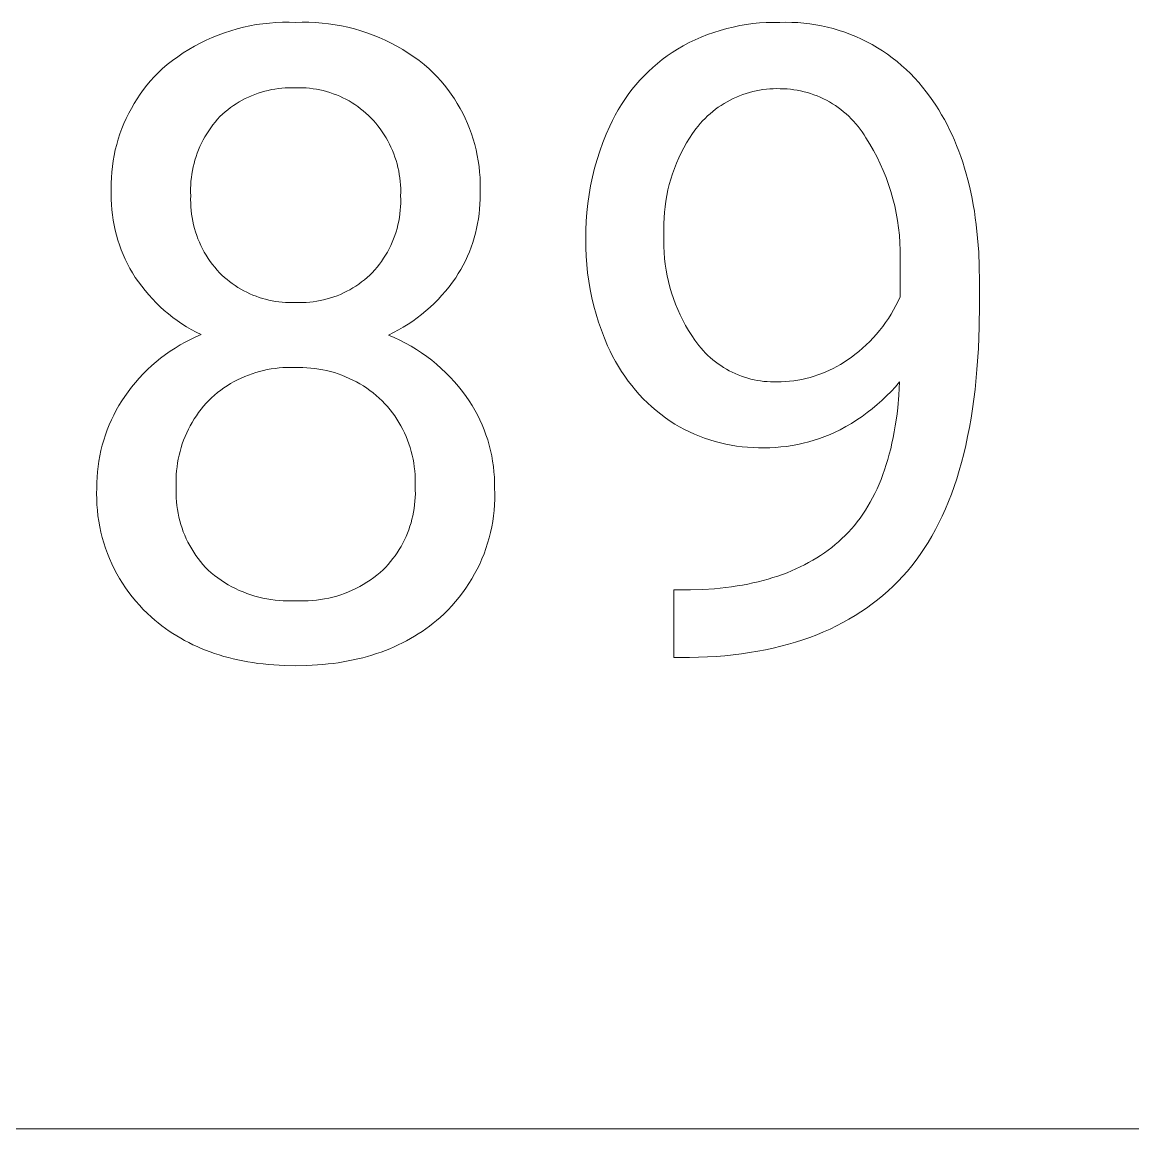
# Model space of a CAD drawing. Header units: millimetres. Extents: x -1519 to 3497, y -297 to 3208.
# Drawn here: x 2667 to 2751.3, y -16.4 to 67.6 of the extents above; entities that cross this region are included whole.
import ezdxf

# ---------------------------------------------------------------- set-up
doc = ezdxf.new("R2010")
doc.units = ezdxf.units.MM
doc.header["$MEASUREMENT"] = 0
doc.layers.add('Domyślny', color=7, linetype='Continuous', true_color=0x000000)

msp = doc.modelspace()

# ---------------------------------------------------------------- linework, layer by layer
at = {"layer": 'Domyślny', "color": 18, "lineweight": 15, "true_color": 0x000000}
for p, q in [((2684.727, 67.414), (2685.222, 67.485)), ((2685.222, 67.485), (2685.719, 67.54)), ((2685.719, 67.54), (2686.218, 67.577)), ((2686.218, 67.577), (2686.717, 67.597)), ((2686.717, 67.597), (2687.217, 67.599)), ((2687.217, 67.599), (2687.717, 67.584)), ((2687.717, 67.584), (2688.217, 67.599)), ((2688.217, 67.599), (2688.716, 67.596)), ((2688.716, 67.596), (2689.216, 67.576)), ((2689.216, 67.576), (2689.714, 67.538)), ((2689.714, 67.538), (2690.211, 67.484)), ((2690.211, 67.484), (2690.706, 67.412)), ((2721.925, 67.423), (2722.428, 67.491)), ((2722.428, 67.491), (2722.934, 67.541)), ((2722.934, 67.541), (2723.441, 67.573)), ((2723.441, 67.573), (2723.949, 67.587)), ((2723.949, 67.587), (2724.457, 67.584)), ((2724.457, 67.584), (2724.914, 67.594)), ((2724.914, 67.594), (2725.371, 67.589)), ((2725.371, 67.589), (2725.827, 67.567)), ((2725.827, 67.567), (2726.282, 67.53)), ((2726.282, 67.53), (2726.736, 67.478)), ((2726.736, 67.478), (2727.188, 67.409)), ((2681.375, 66.44), (2681.838, 66.629)), ((2681.838, 66.629), (2682.307, 66.801)), ((2682.307, 66.801), (2682.782, 66.957)), ((2682.782, 66.957), (2683.262, 67.097)), ((2683.262, 67.097), (2683.747, 67.219)), ((2683.747, 67.219), (2684.235, 67.325)), ((2684.235, 67.325), (2684.727, 67.414)), ((2690.706, 67.412), (2691.198, 67.323)), ((2691.198, 67.323), (2691.686, 67.217)), ((2691.686, 67.217), (2692.171, 67.095)), ((2692.171, 67.095), (2692.651, 66.955)), ((2692.651, 66.955), (2693.126, 66.799)), ((2693.126, 66.799), (2693.595, 66.627)), ((2693.595, 66.627), (2694.058, 66.438)), ((2718.507, 66.47), (2718.979, 66.657)), ((2718.979, 66.657), (2719.458, 66.827)), ((2719.458, 66.827), (2719.943, 66.98)), ((2719.943, 66.98), (2720.432, 67.117)), ((2720.432, 67.117), (2720.926, 67.236)), ((2720.926, 67.236), (2721.424, 67.338)), ((2721.424, 67.338), (2721.925, 67.423)), ((2727.188, 67.409), (2727.637, 67.326)), ((2727.637, 67.326), (2728.083, 67.227)), ((2728.083, 67.227), (2728.526, 67.112)), ((2728.526, 67.112), (2728.964, 66.983)), ((2728.964, 66.983), (2729.397, 66.838)), ((2729.397, 66.838), (2729.825, 66.679)), ((2729.825, 66.679), (2730.248, 66.505)), ((2679.596, 65.53), (2680.028, 65.78)), ((2680.028, 65.78), (2680.469, 66.016)), ((2680.469, 66.016), (2680.918, 66.236)), ((2680.918, 66.236), (2681.375, 66.44)), ((2694.058, 66.438), (2694.515, 66.234)), ((2694.515, 66.234), (2694.963, 66.014)), ((2694.963, 66.014), (2695.404, 65.779)), ((2695.404, 65.779), (2695.837, 65.528)), ((2716.69, 65.563), (2717.132, 65.814)), ((2717.132, 65.814), (2717.582, 66.048)), ((2717.582, 66.048), (2718.041, 66.267)), ((2718.041, 66.267), (2718.507, 66.47)), ((2730.248, 66.505), (2730.664, 66.317)), ((2730.664, 66.317), (2731.074, 66.115)), ((2731.074, 66.115), (2731.476, 65.898)), ((2731.476, 65.898), (2731.871, 65.668)), ((2678.354, 64.69), (2678.758, 64.984)), ((2678.758, 64.984), (2679.172, 65.264)), ((2679.172, 65.264), (2679.596, 65.53)), ((2695.837, 65.528), (2696.261, 65.263)), ((2696.261, 65.263), (2696.675, 64.983)), ((2696.675, 64.983), (2697.079, 64.689)), ((2715.546, 64.77), (2715.918, 65.047)), ((2715.918, 65.047), (2716.299, 65.312)), ((2716.299, 65.312), (2716.69, 65.563)), ((2731.871, 65.668), (2732.258, 65.425)), ((2732.258, 65.425), (2732.636, 65.168)), ((2732.636, 65.168), (2733.005, 64.899)), ((2677.578, 64.06), (2677.96, 64.382)), ((2677.96, 64.382), (2678.354, 64.69)), ((2697.079, 64.689), (2697.473, 64.381)), ((2697.473, 64.381), (2697.856, 64.06)), ((2714.492, 63.861), (2714.833, 64.176)), ((2714.833, 64.176), (2715.184, 64.479)), ((2715.184, 64.479), (2715.546, 64.77)), ((2733.005, 64.899), (2733.364, 64.617)), ((2733.364, 64.617), (2733.714, 64.323)), ((2733.714, 64.323), (2734.053, 64.017)), ((2676.696, 63.143), (2676.979, 63.459)), ((2676.979, 63.459), (2677.273, 63.765)), ((2677.273, 63.765), (2677.578, 64.06)), ((2697.856, 64.06), (2698.161, 63.765)), ((2698.161, 63.765), (2698.456, 63.46)), ((2698.456, 63.46), (2698.739, 63.145)), ((2713.844, 63.196), (2714.162, 63.534)), ((2714.162, 63.534), (2714.492, 63.861)), ((2734.053, 64.017), (2734.382, 63.699)), ((2734.382, 63.699), (2734.699, 63.371)), ((2734.699, 63.371), (2735.005, 63.032)), ((2675.915, 62.14), (2676.164, 62.484)), ((2676.164, 62.484), (2676.424, 62.818)), ((2676.424, 62.818), (2676.696, 63.143)), ((2685.625, 62.431), (2685.369, 62.367)), ((2685.882, 62.486), (2685.625, 62.431)), ((2686.141, 62.532), (2685.882, 62.486)), ((2686.402, 62.57), (2686.141, 62.532)), ((2686.664, 62.598), (2686.402, 62.57)), ((2686.927, 62.618), (2686.664, 62.598)), ((2687.19, 62.629), (2686.927, 62.618)), ((2687.454, 62.631), (2687.19, 62.629)), ((2687.717, 62.623), (2687.454, 62.631)), ((2687.981, 62.628), (2687.717, 62.623)), ((2688.245, 62.624), (2687.981, 62.628)), ((2688.508, 62.61), (2688.245, 62.624)), ((2688.771, 62.587), (2688.508, 62.61)), ((2689.033, 62.555), (2688.771, 62.587)), ((2689.294, 62.514), (2689.033, 62.555)), ((2689.553, 62.464), (2689.294, 62.514)), ((2689.811, 62.406), (2689.553, 62.464)), ((2690.066, 62.338), (2689.811, 62.406)), ((2698.739, 63.145), (2699.012, 62.82)), ((2699.012, 62.82), (2699.273, 62.486)), ((2699.273, 62.486), (2699.523, 62.142)), ((2712.963, 62.118), (2713.244, 62.487)), ((2713.244, 62.487), (2713.538, 62.847)), ((2713.538, 62.847), (2713.844, 63.196)), ((2722.664, 62.392), (2722.408, 62.334)), ((2722.922, 62.442), (2722.664, 62.392)), ((2723.181, 62.483), (2722.922, 62.442)), ((2723.442, 62.515), (2723.181, 62.483)), ((2723.703, 62.539), (2723.442, 62.515)), ((2723.965, 62.554), (2723.703, 62.539)), ((2724.228, 62.56), (2723.965, 62.554)), ((2724.49, 62.557), (2724.228, 62.56)), ((2724.752, 62.551), (2724.49, 62.557)), ((2725.013, 62.536), (2724.752, 62.551)), ((2725.273, 62.512), (2725.013, 62.536)), ((2725.533, 62.479), (2725.273, 62.512)), ((2725.791, 62.438), (2725.533, 62.479)), ((2726.047, 62.387), (2725.791, 62.438)), ((2726.302, 62.328), (2726.047, 62.387)), ((2735.005, 63.032), (2735.3, 62.682)), ((2735.3, 62.682), (2735.582, 62.323)), ((2675.453, 61.429), (2675.678, 61.789)), ((2675.678, 61.789), (2675.915, 62.14)), ((2683.432, 61.553), (2683.208, 61.415)), ((2683.661, 61.683), (2683.432, 61.553)), ((2683.894, 61.806), (2683.661, 61.683)), ((2684.132, 61.92), (2683.894, 61.806)), ((2684.373, 62.026), (2684.132, 61.92)), ((2684.617, 62.124), (2684.373, 62.026)), ((2684.865, 62.214), (2684.617, 62.124)), ((2685.116, 62.295), (2684.865, 62.214)), ((2685.369, 62.367), (2685.116, 62.295)), ((2690.318, 62.261), (2690.066, 62.338)), ((2690.568, 62.176), (2690.318, 62.261)), ((2690.815, 62.082), (2690.568, 62.176)), ((2691.058, 61.98), (2690.815, 62.082)), ((2691.298, 61.869), (2691.058, 61.98)), ((2691.533, 61.75), (2691.298, 61.869)), ((2691.765, 61.623), (2691.533, 61.75)), ((2691.991, 61.488), (2691.765, 61.623)), ((2699.523, 62.142), (2699.76, 61.791)), ((2699.76, 61.791), (2699.985, 61.431)), ((2712.44, 61.351), (2712.695, 61.739)), ((2712.695, 61.739), (2712.963, 62.118)), ((2720.46, 61.564), (2720.233, 61.432)), ((2720.691, 61.689), (2720.46, 61.564)), ((2720.926, 61.805), (2720.691, 61.689)), ((2721.165, 61.914), (2720.926, 61.805)), ((2721.408, 62.015), (2721.165, 61.914)), ((2721.654, 62.107), (2721.408, 62.015)), ((2721.902, 62.191), (2721.654, 62.107)), ((2722.154, 62.267), (2721.902, 62.191)), ((2722.408, 62.334), (2722.154, 62.267)), ((2726.555, 62.26), (2726.302, 62.328)), ((2726.805, 62.184), (2726.555, 62.26)), ((2727.052, 62.099), (2726.805, 62.184)), ((2727.296, 62.005), (2727.052, 62.099)), ((2727.537, 61.904), (2727.296, 62.005)), ((2727.775, 61.794), (2727.537, 61.904)), ((2728.008, 61.676), (2727.775, 61.794)), ((2728.237, 61.55), (2728.008, 61.676)), ((2728.462, 61.416), (2728.237, 61.55)), ((2735.582, 62.323), (2735.831, 61.989)), ((2735.831, 61.989), (2736.073, 61.647)), ((2736.073, 61.647), (2736.307, 61.298)), ((2675.042, 60.687), (2675.241, 61.062)), ((2675.241, 61.062), (2675.453, 61.429)), ((2682.36, 60.79), (2682.163, 60.616)), ((2682.564, 60.957), (2682.36, 60.79)), ((2682.773, 61.117), (2682.564, 60.957)), ((2682.988, 61.27), (2682.773, 61.117)), ((2683.208, 61.415), (2682.988, 61.27)), ((2692.213, 61.345), (2691.991, 61.488)), ((2692.43, 61.195), (2692.213, 61.345)), ((2692.642, 61.037), (2692.43, 61.195)), ((2692.848, 60.872), (2692.642, 61.037)), ((2693.048, 60.699), (2692.848, 60.872)), ((2693.242, 60.521), (2693.048, 60.699)), ((2699.985, 61.431), (2700.197, 61.064)), ((2700.197, 61.064), (2700.396, 60.69)), ((2711.973, 60.549), (2712.2, 60.954)), ((2712.2, 60.954), (2712.44, 61.351)), ((2719.374, 60.829), (2719.172, 60.66)), ((2719.581, 60.99), (2719.374, 60.829)), ((2719.793, 61.145), (2719.581, 60.99)), ((2720.011, 61.292), (2719.793, 61.145)), ((2720.233, 61.432), (2720.011, 61.292)), ((2728.682, 61.275), (2728.462, 61.416)), ((2728.897, 61.126), (2728.682, 61.275)), ((2729.107, 60.97), (2728.897, 61.126)), ((2729.311, 60.807), (2729.107, 60.97)), ((2729.51, 60.637), (2729.311, 60.807)), ((2736.307, 61.298), (2736.532, 60.942)), ((2736.532, 60.942), (2736.75, 60.578)), ((2674.524, 59.526), (2674.684, 59.919)), ((2674.684, 59.919), (2674.856, 60.306)), ((2674.856, 60.306), (2675.042, 60.687)), ((2681.607, 60.026), (2681.436, 59.812)), ((2681.786, 60.233), (2681.607, 60.026)), ((2681.971, 60.435), (2681.786, 60.233)), ((2682.163, 60.616), (2681.971, 60.435)), ((2693.43, 60.335), (2693.242, 60.521)), ((2693.614, 60.138), (2693.43, 60.335)), ((2693.792, 59.934), (2693.614, 60.138)), ((2693.963, 59.725), (2693.792, 59.934)), ((2700.396, 60.69), (2700.583, 60.309)), ((2700.583, 60.309), (2700.756, 59.921)), ((2700.756, 59.921), (2700.915, 59.528)), ((2711.562, 59.717), (2711.76, 60.137)), ((2711.76, 60.137), (2711.973, 60.549)), ((2718.427, 59.922), (2718.256, 59.722)), ((2718.604, 60.116), (2718.427, 59.922)), ((2718.787, 60.304), (2718.604, 60.116)), ((2718.977, 60.485), (2718.787, 60.304)), ((2719.172, 60.66), (2718.977, 60.485)), ((2729.703, 60.46), (2729.51, 60.637)), ((2729.889, 60.277), (2729.703, 60.46)), ((2730.069, 60.088), (2729.889, 60.277)), ((2730.243, 59.892), (2730.069, 60.088)), ((2730.41, 59.691), (2730.243, 59.892)), ((2736.75, 60.578), (2736.96, 60.206)), ((2736.96, 60.206), (2737.161, 59.828)), ((2674.247, 58.725), (2674.379, 59.128)), ((2674.379, 59.128), (2674.524, 59.526)), ((2680.967, 59.138), (2680.826, 58.903)), ((2681.116, 59.368), (2680.967, 59.138)), ((2681.272, 59.592), (2681.116, 59.368)), ((2681.436, 59.812), (2681.272, 59.592)), ((2694.127, 59.51), (2693.963, 59.725)), ((2694.284, 59.289), (2694.127, 59.51)), ((2694.433, 59.064), (2694.284, 59.289)), ((2694.574, 58.833), (2694.433, 59.064)), ((2700.915, 59.528), (2701.06, 59.13)), ((2701.06, 59.13), (2701.192, 58.727)), ((2711.034, 58.462), (2711.287, 59.094)), ((2711.287, 59.094), (2711.562, 59.717)), ((2717.846, 59.166), (2717.611, 58.808)), ((2718.093, 59.516), (2717.846, 59.166)), ((2718.256, 59.722), (2718.093, 59.516)), ((2730.569, 59.484), (2730.41, 59.691)), ((2730.722, 59.271), (2730.569, 59.484)), ((2730.867, 59.054), (2730.722, 59.271)), ((2731.005, 58.832), (2730.867, 59.054)), ((2737.161, 59.828), (2737.355, 59.441)), ((2737.355, 59.441), (2737.541, 59.048)), ((2737.541, 59.048), (2737.718, 58.647)), ((2674.026, 57.906), (2674.129, 58.317)), ((2674.129, 58.317), (2674.247, 58.725)), ((2680.452, 58.172), (2680.344, 57.92)), ((2680.569, 58.419), (2680.452, 58.172)), ((2680.693, 58.663), (2680.569, 58.419)), ((2680.826, 58.903), (2680.693, 58.663)), ((2694.707, 58.598), (2694.574, 58.833)), ((2694.833, 58.359), (2694.707, 58.598)), ((2694.95, 58.116), (2694.833, 58.359)), ((2701.192, 58.727), (2701.309, 58.319)), ((2701.309, 58.319), (2701.413, 57.908)), ((2710.803, 57.822), (2711.034, 58.462)), ((2717.389, 58.441), (2717.179, 58.068)), ((2717.611, 58.808), (2717.389, 58.441)), ((2731.302, 58.352), (2731.005, 58.832)), ((2731.582, 57.862), (2731.302, 58.352)), ((2737.718, 58.647), (2737.888, 58.238)), ((2737.888, 58.238), (2738.05, 57.822)), ((2673.862, 57.074), (2673.937, 57.492)), ((2673.937, 57.492), (2674.026, 57.906)), ((2680.154, 57.406), (2680.072, 57.145)), ((2680.245, 57.665), (2680.154, 57.406)), ((2680.344, 57.92), (2680.245, 57.665)), ((2695.06, 57.868), (2694.95, 58.116)), ((2695.16, 57.617), (2695.06, 57.868)), ((2695.253, 57.363), (2695.16, 57.617)), ((2695.336, 57.106), (2695.253, 57.363)), ((2701.413, 57.908), (2701.502, 57.493)), ((2701.502, 57.493), (2701.576, 57.075)), ((2710.594, 57.174), (2710.803, 57.822)), ((2716.982, 57.688), (2716.797, 57.301)), ((2717.179, 58.068), (2716.982, 57.688)), ((2731.845, 57.363), (2731.582, 57.862)), ((2732.091, 56.855), (2731.845, 57.363)), ((2738.05, 57.822), (2738.204, 57.399)), ((2738.204, 57.399), (2738.35, 56.968)), ((2673.756, 56.233), (2673.801, 56.655)), ((2673.801, 56.655), (2673.862, 57.074)), ((2679.935, 56.615), (2679.879, 56.347)), ((2679.999, 56.881), (2679.935, 56.615)), ((2680.072, 57.145), (2679.999, 56.881)), ((2695.411, 56.847), (2695.336, 57.106)), ((2695.478, 56.585), (2695.411, 56.847)), ((2695.535, 56.32), (2695.478, 56.585)), ((2701.576, 57.075), (2701.636, 56.655)), ((2701.636, 56.655), (2701.681, 56.234)), ((2710.243, 55.859), (2710.407, 56.519)), ((2710.407, 56.519), (2710.594, 57.174)), ((2716.469, 56.509), (2716.325, 56.106)), ((2716.626, 56.908), (2716.469, 56.509)), ((2716.797, 57.301), (2716.626, 56.908)), ((2732.32, 56.339), (2732.091, 56.855)), ((2738.35, 56.968), (2738.488, 56.53)), ((2738.488, 56.53), (2738.618, 56.084)), ((2673.708, 55.387), (2673.725, 55.81)), ((2673.725, 55.81), (2673.756, 56.233)), ((2679.796, 55.805), (2679.768, 55.533)), ((2679.833, 56.077), (2679.796, 55.805)), ((2679.879, 56.347), (2679.833, 56.077)), ((2695.583, 56.054), (2695.535, 56.32)), ((2695.623, 55.787), (2695.583, 56.054)), ((2695.653, 55.519), (2695.623, 55.787)), ((2701.681, 56.234), (2701.712, 55.811)), ((2701.712, 55.811), (2701.727, 55.387)), ((2710.102, 55.193), (2710.243, 55.859)), ((2716.194, 55.698), (2716.078, 55.285)), ((2716.325, 56.106), (2716.194, 55.698)), ((2732.53, 55.816), (2732.32, 56.339)), ((2732.723, 55.285), (2732.53, 55.816)), ((2738.618, 56.084), (2738.74, 55.631)), ((2673.706, 54.963), (2673.708, 55.387)), ((2673.719, 54.539), (2673.706, 54.963)), ((2679.75, 55.26), (2679.74, 54.986)), ((2679.74, 54.986), (2679.74, 54.712)), ((2679.768, 55.533), (2679.75, 55.26)), ((2695.675, 55.249), (2695.653, 55.519)), ((2695.687, 54.979), (2695.675, 55.249)), ((2695.69, 54.709), (2695.687, 54.979)), ((2701.728, 54.963), (2701.715, 54.539)), ((2701.727, 55.387), (2701.728, 54.963)), ((2709.984, 54.522), (2710.102, 55.193)), ((2715.975, 54.869), (2715.887, 54.45)), ((2716.078, 55.285), (2715.975, 54.869)), ((2732.897, 54.749), (2732.723, 55.285)), ((2738.74, 55.631), (2738.854, 55.17)), ((2738.854, 55.17), (2738.96, 54.702)), ((2673.721, 54.148), (2673.719, 54.539)), ((2673.736, 53.757), (2673.721, 54.148)), ((2679.74, 54.712), (2679.749, 54.438)), ((2679.749, 54.438), (2679.742, 54.16)), ((2679.742, 54.16), (2679.745, 53.881)), ((2695.685, 54.438), (2695.69, 54.709)), ((2695.692, 54.16), (2695.685, 54.438)), ((2695.69, 53.882), (2695.692, 54.16)), ((2701.714, 54.167), (2701.702, 53.795)), ((2701.715, 54.539), (2701.714, 54.167)), ((2709.888, 53.848), (2709.984, 54.522)), ((2715.813, 54.028), (2715.753, 53.604)), ((2715.887, 54.45), (2715.813, 54.028)), ((2733.052, 54.206), (2732.897, 54.749)), ((2733.189, 53.659), (2733.052, 54.206)), ((2738.96, 54.702), (2739.059, 54.227)), ((2739.059, 54.227), (2739.149, 53.744)), ((2673.765, 53.366), (2673.736, 53.757)), ((2673.807, 52.978), (2673.765, 53.366)), ((2679.745, 53.881), (2679.757, 53.602)), ((2679.757, 53.602), (2679.779, 53.324)), ((2679.779, 53.324), (2679.811, 53.047)), ((2695.627, 53.051), (2695.657, 53.327)), ((2695.657, 53.327), (2695.679, 53.604)), ((2695.679, 53.604), (2695.69, 53.882)), ((2701.676, 53.424), (2701.639, 53.054)), ((2701.702, 53.795), (2701.676, 53.424)), ((2709.768, 52.492), (2709.817, 53.171)), ((2709.817, 53.171), (2709.888, 53.848)), ((2715.708, 53.178), (2715.677, 52.75)), ((2715.753, 53.604), (2715.708, 53.178)), ((2733.307, 53.107), (2733.189, 53.659)), ((2739.149, 53.744), (2739.232, 53.253)), ((2739.232, 53.253), (2739.306, 52.756)), ((2673.863, 52.59), (2673.807, 52.978)), ((2673.932, 52.205), (2673.863, 52.59)), ((2679.811, 53.047), (2679.852, 52.772)), ((2679.852, 52.772), (2679.903, 52.498)), ((2679.903, 52.498), (2679.963, 52.225)), ((2695.477, 52.23), (2695.536, 52.502)), ((2695.536, 52.502), (2695.586, 52.775)), ((2695.586, 52.775), (2695.627, 53.051)), ((2701.527, 52.318), (2701.452, 51.953)), ((2701.589, 52.685), (2701.527, 52.318)), ((2701.639, 53.054), (2701.589, 52.685)), ((2709.743, 51.812), (2709.768, 52.492)), ((2715.66, 52.322), (2715.658, 51.894)), ((2715.677, 52.75), (2715.66, 52.322)), ((2733.406, 52.551), (2733.307, 53.107)), ((2733.485, 51.993), (2733.406, 52.551)), ((2739.306, 52.756), (2739.373, 52.25)), ((2674.015, 51.823), (2673.932, 52.205)), ((2674.11, 51.444), (2674.015, 51.823)), ((2674.219, 51.068), (2674.11, 51.444)), ((2679.963, 52.225), (2680.033, 51.956)), ((2680.033, 51.956), (2680.113, 51.688)), ((2680.113, 51.688), (2680.201, 51.424)), ((2680.201, 51.424), (2680.299, 51.163)), ((2695.147, 51.168), (2695.243, 51.429)), ((2695.243, 51.429), (2695.331, 51.693)), ((2695.331, 51.693), (2695.408, 51.96)), ((2695.408, 51.96), (2695.477, 52.23)), ((2701.366, 51.592), (2701.267, 51.233)), ((2701.452, 51.953), (2701.366, 51.592)), ((2709.741, 51.131), (2709.743, 51.812)), ((2715.658, 51.894), (2715.671, 51.465)), ((2715.671, 51.465), (2715.66, 51.018)), ((2733.546, 51.432), (2733.485, 51.993)), ((2733.587, 50.869), (2733.546, 51.432)), ((2739.373, 52.25), (2739.483, 51.218)), ((2674.34, 50.696), (2674.219, 51.068)), ((2674.475, 50.329), (2674.34, 50.696)), ((2680.299, 51.163), (2680.406, 50.905)), ((2680.406, 50.905), (2680.521, 50.652)), ((2680.521, 50.652), (2680.646, 50.402)), ((2694.805, 50.407), (2694.928, 50.657)), ((2694.928, 50.657), (2695.042, 50.911)), ((2695.042, 50.911), (2695.147, 51.168)), ((2701.157, 50.878), (2701.034, 50.526)), ((2701.267, 51.233), (2701.157, 50.878)), ((2709.744, 50.492), (2709.741, 51.131)), ((2715.66, 51.018), (2715.665, 50.572)), ((2733.609, 50.305), (2733.587, 50.869)), ((2739.483, 51.218), (2739.561, 50.155)), ((2674.622, 49.966), (2674.475, 50.329)), ((2674.781, 49.609), (2674.622, 49.966)), ((2680.646, 50.402), (2680.779, 50.157)), ((2680.779, 50.157), (2680.921, 49.917)), ((2680.921, 49.917), (2681.07, 49.682)), ((2694.386, 49.686), (2694.534, 49.921)), ((2694.534, 49.921), (2694.674, 50.162)), ((2694.674, 50.162), (2694.805, 50.407)), ((2700.755, 49.837), (2700.598, 49.499)), ((2700.9, 50.179), (2700.755, 49.837)), ((2701.034, 50.526), (2700.9, 50.179)), ((2709.768, 49.852), (2709.744, 50.492)), ((2709.813, 49.214), (2709.768, 49.852)), ((2715.665, 50.572), (2715.686, 50.125)), ((2715.686, 50.125), (2715.721, 49.68)), ((2733.594, 49.177), (2733.611, 49.741)), ((2733.611, 49.741), (2733.609, 50.305)), ((2739.561, 50.155), (2739.608, 49.063)), ((2674.953, 49.257), (2674.781, 49.609)), ((2675.137, 48.912), (2674.953, 49.257)), ((2675.332, 48.573), (2675.137, 48.912)), ((2681.07, 49.682), (2681.228, 49.452)), ((2681.228, 49.452), (2681.394, 49.228)), ((2681.394, 49.228), (2681.568, 49.01)), ((2681.568, 49.01), (2681.749, 48.798)), ((2693.716, 48.799), (2693.895, 49.012)), ((2693.895, 49.012), (2694.067, 49.231)), ((2694.067, 49.231), (2694.23, 49.455)), ((2694.23, 49.455), (2694.386, 49.686)), ((2700.43, 49.168), (2700.251, 48.841)), ((2700.598, 49.499), (2700.43, 49.168)), ((2709.879, 48.578), (2709.813, 49.214)), ((2715.721, 49.68), (2715.772, 49.236)), ((2715.772, 49.236), (2715.839, 48.794)), ((2733.594, 46.771), (2733.594, 49.177)), ((2739.608, 49.063), (2739.624, 47.941)), ((2675.54, 48.241), (2675.332, 48.573)), ((2675.778, 47.897), (2675.54, 48.241)), ((2681.749, 48.798), (2681.937, 48.592)), ((2681.937, 48.592), (2682.12, 48.413)), ((2682.12, 48.413), (2682.308, 48.241)), ((2682.308, 48.241), (2682.503, 48.075)), ((2682.503, 48.075), (2682.702, 47.915)), ((2692.724, 47.89), (2692.934, 48.055)), ((2692.934, 48.055), (2693.139, 48.227)), ((2693.139, 48.227), (2693.338, 48.406)), ((2693.338, 48.406), (2693.53, 48.592)), ((2693.53, 48.592), (2693.716, 48.799)), ((2699.861, 48.208), (2699.616, 47.863)), ((2700.061, 48.521), (2699.861, 48.208)), ((2700.251, 48.841), (2700.061, 48.521)), ((2709.966, 47.945), (2709.879, 48.578)), ((2715.839, 48.794), (2715.92, 48.355)), ((2715.92, 48.355), (2716.016, 47.918)), ((2676.027, 47.56), (2675.778, 47.897)), ((2676.287, 47.233), (2676.027, 47.56)), ((2676.558, 46.914), (2676.287, 47.233)), ((2682.702, 47.915), (2682.907, 47.762)), ((2682.907, 47.762), (2683.117, 47.616)), ((2683.117, 47.616), (2683.332, 47.478)), ((2683.332, 47.478), (2683.551, 47.346)), ((2683.551, 47.346), (2683.775, 47.222)), ((2683.775, 47.222), (2684.002, 47.106)), ((2691.593, 47.18), (2691.829, 47.306)), ((2691.829, 47.306), (2692.06, 47.44)), ((2692.06, 47.44), (2692.286, 47.582)), ((2692.286, 47.582), (2692.508, 47.732)), ((2692.508, 47.732), (2692.724, 47.89)), ((2699.359, 47.526), (2699.092, 47.197)), ((2699.616, 47.863), (2699.359, 47.526)), ((2710.073, 47.314), (2709.966, 47.945)), ((2710.202, 46.688), (2710.073, 47.314)), ((2716.016, 47.918), (2716.128, 47.485)), ((2716.128, 47.485), (2716.254, 47.057)), ((2739.624, 47.941), (2739.624, 46.187)), ((2676.84, 46.604), (2676.558, 46.914)), ((2677.132, 46.304), (2676.84, 46.604)), ((2684.002, 47.106), (2684.233, 46.997)), ((2684.233, 46.997), (2684.468, 46.896)), ((2684.468, 46.896), (2684.706, 46.804)), ((2684.706, 46.804), (2684.947, 46.719)), ((2684.947, 46.719), (2685.191, 46.642)), ((2685.191, 46.642), (2685.437, 46.574)), ((2685.437, 46.574), (2685.686, 46.513)), ((2685.686, 46.513), (2685.936, 46.462)), ((2685.936, 46.462), (2686.188, 46.418)), ((2686.188, 46.418), (2686.441, 46.383)), ((2686.441, 46.383), (2686.695, 46.357)), ((2688.785, 46.362), (2689.051, 46.391)), ((2689.051, 46.391), (2689.316, 46.43)), ((2689.316, 46.43), (2689.579, 46.478)), ((2689.579, 46.478), (2689.84, 46.534)), ((2689.84, 46.534), (2690.1, 46.6)), ((2690.1, 46.6), (2690.356, 46.675)), ((2690.356, 46.675), (2690.61, 46.759)), ((2690.61, 46.759), (2690.861, 46.851)), ((2690.861, 46.851), (2691.109, 46.952)), ((2691.109, 46.952), (2691.353, 47.062)), ((2691.353, 47.062), (2691.593, 47.18)), ((2698.526, 46.568), (2698.228, 46.268)), ((2698.814, 46.878), (2698.526, 46.568)), ((2699.092, 47.197), (2698.814, 46.878)), ((2710.35, 46.065), (2710.202, 46.688)), ((2716.254, 47.057), (2716.395, 46.633)), ((2716.395, 46.633), (2716.55, 46.214)), ((2733.272, 46.094), (2733.439, 46.43)), ((2733.439, 46.43), (2733.594, 46.771)), ((2677.433, 46.014), (2677.132, 46.304)), ((2677.745, 45.734), (2677.433, 46.014)), ((2678.065, 45.464), (2677.745, 45.734)), ((2686.695, 46.357), (2686.95, 46.339)), ((2686.95, 46.339), (2687.206, 46.33)), ((2687.206, 46.33), (2687.461, 46.329)), ((2687.461, 46.329), (2687.717, 46.337)), ((2687.717, 46.337), (2687.984, 46.329)), ((2687.984, 46.329), (2688.252, 46.331)), ((2688.252, 46.331), (2688.519, 46.342)), ((2688.519, 46.342), (2688.785, 46.362)), ((2697.602, 45.698), (2697.275, 45.429)), ((2697.919, 45.978), (2697.602, 45.698)), ((2698.228, 46.268), (2697.919, 45.978)), ((2710.519, 45.449), (2710.35, 46.065)), ((2716.55, 46.214), (2716.72, 45.8)), ((2716.72, 45.8), (2716.904, 45.393)), ((2732.905, 45.441), (2733.094, 45.764)), ((2733.094, 45.764), (2733.272, 46.094)), ((2739.624, 46.187), (2739.603, 44.484)), ((2678.394, 45.206), (2678.065, 45.464)), ((2678.732, 44.959), (2678.394, 45.206)), ((2679.078, 44.723), (2678.732, 44.959)), ((2679.431, 44.498), (2679.078, 44.723)), ((2696.245, 44.688), (2695.885, 44.464)), ((2696.596, 44.923), (2696.245, 44.688)), ((2696.94, 45.17), (2696.596, 44.923)), ((2697.275, 45.429), (2696.94, 45.17)), ((2710.708, 44.838), (2710.519, 45.449)), ((2710.918, 44.233), (2710.708, 44.838)), ((2716.904, 45.393), (2717.101, 44.992)), ((2717.101, 44.992), (2717.313, 44.598)), ((2732.274, 44.51), (2732.495, 44.813)), ((2732.495, 44.813), (2732.705, 45.123)), ((2732.705, 45.123), (2732.905, 45.441)), ((2679.792, 44.286), (2679.431, 44.498)), ((2680.16, 44.086), (2679.792, 44.286)), ((2680.126, 43.722), (2680.534, 43.898)), ((2680.534, 43.898), (2680.16, 44.086)), ((2695.146, 44.052), (2694.766, 43.865)), ((2694.766, 43.865), (2695.203, 43.676)), ((2695.519, 44.252), (2695.146, 44.052)), ((2695.885, 44.464), (2695.519, 44.252)), ((2711.146, 43.636), (2710.918, 44.233)), ((2717.313, 44.598), (2717.537, 44.212)), ((2717.537, 44.212), (2717.775, 43.834)), ((2731.553, 43.647), (2731.803, 43.927)), ((2731.803, 43.927), (2732.043, 44.214)), ((2732.043, 44.214), (2732.274, 44.51)), ((2739.603, 44.484), (2739.539, 42.84)), ((2678.559, 42.88), (2678.94, 43.111)), ((2678.94, 43.111), (2679.328, 43.328)), ((2679.328, 43.328), (2679.724, 43.532)), ((2679.724, 43.532), (2680.126, 43.722)), ((2695.203, 43.676), (2695.633, 43.473)), ((2695.633, 43.473), (2696.055, 43.254)), ((2696.055, 43.254), (2696.47, 43.021)), ((2696.47, 43.021), (2696.877, 42.773)), ((2711.395, 43.046), (2711.146, 43.636)), ((2711.578, 42.644), (2711.395, 43.046)), ((2717.775, 43.834), (2718.026, 43.464)), ((2718.026, 43.464), (2718.173, 43.26)), ((2718.173, 43.26), (2718.326, 43.062)), ((2718.326, 43.062), (2718.486, 42.869)), ((2730.748, 42.862), (2731.025, 43.115)), ((2731.025, 43.115), (2731.294, 43.376)), ((2731.294, 43.376), (2731.553, 43.647)), ((2677.467, 42.113), (2677.823, 42.381)), ((2677.823, 42.381), (2678.187, 42.637)), ((2678.187, 42.637), (2678.559, 42.88)), ((2696.877, 42.773), (2697.274, 42.512)), ((2697.274, 42.512), (2697.663, 42.237)), ((2697.663, 42.237), (2698.041, 41.948)), ((2711.775, 42.248), (2711.578, 42.644)), ((2711.986, 41.858), (2711.775, 42.248)), ((2718.486, 42.869), (2718.653, 42.681)), ((2718.653, 42.681), (2718.826, 42.499)), ((2718.826, 42.499), (2719.005, 42.323)), ((2719.005, 42.323), (2719.19, 42.154)), ((2719.19, 42.154), (2719.381, 41.991)), ((2729.612, 41.977), (2729.869, 42.161)), ((2729.869, 42.161), (2730.17, 42.385)), ((2730.17, 42.385), (2730.463, 42.618)), ((2730.463, 42.618), (2730.748, 42.862)), ((2739.539, 42.84), (2739.432, 41.253)), ((2676.46, 41.239), (2676.786, 41.542)), ((2676.786, 41.542), (2677.122, 41.833)), ((2677.122, 41.833), (2677.467, 42.113)), ((2686.155, 41.335), (2685.858, 41.293)), ((2686.453, 41.367), (2686.155, 41.335)), ((2686.752, 41.389), (2686.453, 41.367)), ((2687.051, 41.401), (2686.752, 41.389)), ((2687.351, 41.402), (2687.051, 41.401)), ((2687.65, 41.393), (2687.351, 41.402)), ((2687.954, 41.4), (2687.65, 41.393)), ((2688.258, 41.397), (2687.954, 41.4)), ((2688.561, 41.384), (2688.258, 41.397)), ((2688.864, 41.361), (2688.561, 41.384)), ((2689.166, 41.328), (2688.864, 41.361)), ((2689.467, 41.284), (2689.166, 41.328)), ((2698.041, 41.948), (2698.409, 41.647)), ((2698.409, 41.647), (2698.766, 41.333)), ((2698.766, 41.333), (2699.113, 41.006)), ((2712.208, 41.476), (2711.986, 41.858)), ((2712.444, 41.101), (2712.208, 41.476)), ((2719.381, 41.991), (2719.577, 41.834)), ((2719.577, 41.834), (2719.778, 41.684)), ((2719.778, 41.684), (2719.984, 41.541)), ((2719.984, 41.541), (2720.196, 41.406)), ((2720.196, 41.406), (2720.411, 41.277)), ((2728.241, 41.191), (2728.525, 41.329)), ((2728.525, 41.329), (2728.805, 41.478)), ((2728.805, 41.478), (2729.079, 41.635)), ((2729.079, 41.635), (2729.348, 41.801)), ((2729.348, 41.801), (2729.612, 41.977)), ((2675.547, 40.266), (2675.84, 40.6)), ((2675.84, 40.6), (2676.144, 40.925)), ((2676.144, 40.925), (2676.46, 41.239)), ((2683.303, 40.467), (2683.038, 40.328)), ((2683.573, 40.598), (2683.303, 40.467)), ((2683.847, 40.718), (2683.573, 40.598)), ((2684.125, 40.83), (2683.847, 40.718)), ((2684.406, 40.932), (2684.125, 40.83)), ((2684.692, 41.024), (2684.406, 40.932)), ((2684.98, 41.106), (2684.692, 41.024)), ((2685.27, 41.179), (2684.98, 41.106)), ((2685.563, 41.241), (2685.27, 41.179)), ((2685.858, 41.293), (2685.563, 41.241)), ((2689.766, 41.23), (2689.467, 41.284)), ((2690.063, 41.166), (2689.766, 41.23)), ((2690.358, 41.093), (2690.063, 41.166)), ((2690.65, 41.009), (2690.358, 41.093)), ((2690.939, 40.915), (2690.65, 41.009)), ((2691.225, 40.812), (2690.939, 40.915)), ((2691.507, 40.699), (2691.225, 40.812)), ((2691.785, 40.577), (2691.507, 40.699)), ((2692.059, 40.446), (2691.785, 40.577)), ((2699.113, 41.006), (2699.447, 40.668)), ((2699.447, 40.668), (2699.77, 40.318)), ((2712.691, 40.734), (2712.444, 41.101)), ((2712.951, 40.375), (2712.691, 40.734)), ((2720.411, 41.277), (2720.631, 41.156)), ((2720.631, 41.156), (2720.855, 41.043)), ((2720.855, 41.043), (2721.082, 40.937)), ((2721.082, 40.937), (2721.314, 40.839)), ((2721.314, 40.839), (2721.548, 40.749)), ((2721.548, 40.749), (2721.785, 40.667)), ((2721.785, 40.667), (2722.025, 40.593)), ((2722.025, 40.593), (2722.267, 40.528)), ((2722.267, 40.528), (2722.512, 40.471)), ((2722.512, 40.471), (2722.758, 40.422)), ((2725.831, 40.44), (2726.142, 40.498)), ((2726.142, 40.498), (2726.451, 40.566)), ((2726.451, 40.566), (2726.758, 40.645)), ((2726.758, 40.645), (2727.061, 40.734)), ((2727.061, 40.734), (2727.362, 40.833)), ((2727.362, 40.833), (2727.659, 40.943)), ((2727.659, 40.943), (2727.952, 41.062)), ((2727.952, 41.062), (2728.241, 41.191)), ((2739.432, 41.253), (2739.282, 39.726)), ((2674.995, 39.567), (2675.265, 39.921)), ((2675.265, 39.921), (2675.547, 40.266)), ((2682.029, 39.682), (2681.792, 39.499)), ((2682.273, 39.856), (2682.029, 39.682)), ((2682.522, 40.022), (2682.273, 39.856)), ((2682.777, 40.179), (2682.522, 40.022)), ((2683.038, 40.328), (2682.777, 40.179)), ((2692.328, 40.305), (2692.059, 40.446)), ((2692.592, 40.155), (2692.328, 40.305)), ((2692.852, 39.997), (2692.592, 40.155)), ((2693.105, 39.829), (2692.852, 39.997)), ((2693.353, 39.654), (2693.105, 39.829)), ((2693.595, 39.47), (2693.353, 39.654)), ((2699.77, 40.318), (2700.08, 39.957)), ((2700.08, 39.957), (2700.378, 39.586)), ((2713.222, 40.026), (2712.951, 40.375)), ((2713.505, 39.685), (2713.222, 40.026)), ((2713.799, 39.354), (2713.505, 39.685)), ((2722.758, 40.422), (2723.005, 40.381)), ((2723.005, 40.381), (2723.254, 40.349)), ((2723.254, 40.349), (2723.504, 40.326)), ((2723.504, 40.326), (2723.755, 40.311)), ((2723.755, 40.311), (2724.006, 40.305)), ((2724.006, 40.305), (2724.257, 40.307)), ((2724.257, 40.307), (2724.573, 40.312)), ((2724.573, 40.312), (2724.889, 40.328)), ((2724.889, 40.328), (2725.204, 40.355)), ((2725.204, 40.355), (2725.518, 40.392)), ((2725.518, 40.392), (2725.831, 40.44)), ((2733.243, 39.94), (2732.913, 39.584)), ((2733.561, 40.307), (2733.243, 39.94)), ((2733.502, 39.309), (2733.561, 40.307)), ((2739.282, 39.726), (2739.09, 38.257)), ((2674.297, 38.514), (2674.511, 38.863)), ((2674.511, 38.863), (2674.738, 39.205)), ((2674.738, 39.205), (2674.995, 39.567)), ((2681.119, 38.904), (2680.915, 38.685)), ((2681.336, 39.11), (2681.119, 38.904)), ((2681.561, 39.308), (2681.336, 39.11)), ((2681.792, 39.499), (2681.561, 39.308)), ((2693.831, 39.278), (2693.595, 39.47)), ((2694.059, 39.078), (2693.831, 39.278)), ((2694.281, 38.87), (2694.059, 39.078)), ((2694.487, 38.654), (2694.281, 38.87)), ((2700.378, 39.586), (2700.662, 39.205)), ((2700.662, 39.205), (2700.893, 38.865)), ((2700.893, 38.865), (2701.112, 38.517)), ((2714.104, 39.033), (2713.799, 39.354)), ((2714.419, 38.722), (2714.104, 39.033)), ((2732.22, 38.905), (2731.857, 38.583)), ((2732.572, 39.239), (2732.22, 38.905)), ((2732.913, 39.584), (2732.572, 39.239)), ((2733.415, 38.345), (2733.502, 39.309)), ((2673.904, 37.794), (2674.094, 38.157)), ((2674.094, 38.157), (2674.297, 38.514)), ((2680.349, 37.989), (2680.176, 37.745)), ((2680.53, 38.228), (2680.349, 37.989)), ((2680.718, 38.46), (2680.53, 38.228)), ((2680.915, 38.685), (2680.718, 38.46)), ((2694.685, 38.431), (2694.487, 38.654)), ((2694.876, 38.201), (2694.685, 38.431)), ((2695.058, 37.965), (2694.876, 38.201)), ((2695.233, 37.723), (2695.058, 37.965)), ((2701.112, 38.517), (2701.319, 38.162)), ((2701.319, 38.162), (2701.514, 37.8)), ((2714.744, 38.422), (2714.419, 38.722)), ((2715.079, 38.133), (2714.744, 38.422)), ((2715.423, 37.855), (2715.079, 38.133)), ((2731.101, 37.975), (2730.708, 37.69)), ((2731.484, 38.273), (2731.101, 37.975)), ((2731.857, 38.583), (2731.484, 38.273)), ((2733.361, 37.875), (2733.415, 38.345)), ((2739.09, 38.257), (2738.978, 37.544)), ((2673.56, 37.05), (2673.726, 37.425)), ((2673.726, 37.425), (2673.904, 37.794)), ((2679.856, 37.24), (2679.709, 36.979)), ((2680.012, 37.495), (2679.856, 37.24)), ((2680.176, 37.745), (2680.012, 37.495)), ((2695.399, 37.475), (2695.233, 37.723)), ((2695.556, 37.222), (2695.399, 37.475)), ((2695.705, 36.963), (2695.556, 37.222)), ((2701.514, 37.8), (2701.695, 37.432)), ((2701.695, 37.432), (2701.864, 37.057)), ((2715.776, 37.588), (2715.423, 37.855)), ((2716.138, 37.334), (2715.776, 37.588)), ((2716.493, 37.113), (2716.138, 37.334)), ((2716.855, 36.903), (2716.493, 37.113)), ((2729.896, 37.159), (2729.477, 36.914)), ((2730.306, 37.418), (2729.896, 37.159)), ((2730.708, 37.69), (2730.306, 37.418)), ((2733.23, 36.962), (2733.299, 37.414)), ((2733.299, 37.414), (2733.361, 37.875)), ((2738.978, 37.544), (2738.855, 36.846)), ((2673.142, 35.894), (2673.268, 36.284)), ((2673.268, 36.284), (2673.408, 36.669)), ((2673.408, 36.669), (2673.56, 37.05)), ((2679.442, 36.444), (2679.322, 36.17)), ((2679.571, 36.714), (2679.442, 36.444)), ((2679.709, 36.979), (2679.571, 36.714)), ((2695.844, 36.699), (2695.705, 36.963)), ((2695.975, 36.431), (2695.844, 36.699)), ((2696.097, 36.158), (2695.975, 36.431)), ((2701.864, 37.057), (2702.019, 36.677)), ((2702.019, 36.677), (2702.161, 36.291)), ((2702.161, 36.291), (2702.29, 35.901)), ((2717.224, 36.706), (2716.855, 36.903)), ((2717.598, 36.521), (2717.224, 36.706)), ((2717.979, 36.349), (2717.598, 36.521)), ((2718.366, 36.189), (2717.979, 36.349)), ((2728.275, 36.319), (2727.878, 36.157)), ((2728.666, 36.494), (2728.275, 36.319)), ((2729.051, 36.682), (2728.666, 36.494)), ((2729.477, 36.914), (2729.051, 36.682)), ((2733.071, 36.082), (2733.154, 36.518)), ((2733.154, 36.518), (2733.23, 36.962)), ((2738.855, 36.846), (2738.721, 36.162)), ((2672.929, 35.102), (2673.029, 35.5)), ((2673.029, 35.5), (2673.142, 35.894)), ((2679.111, 35.611), (2679.019, 35.326)), ((2679.212, 35.892), (2679.111, 35.611)), ((2679.322, 36.17), (2679.212, 35.892)), ((2696.209, 35.882), (2696.097, 36.158)), ((2696.311, 35.601), (2696.209, 35.882)), ((2696.404, 35.318), (2696.311, 35.601)), ((2702.29, 35.901), (2702.405, 35.506)), ((2702.405, 35.506), (2702.506, 35.108)), ((2718.757, 36.042), (2718.366, 36.189)), ((2719.153, 35.909), (2718.757, 36.042)), ((2719.553, 35.788), (2719.153, 35.909)), ((2719.957, 35.681), (2719.553, 35.788)), ((2720.364, 35.587), (2719.957, 35.681)), ((2720.775, 35.507), (2720.364, 35.587)), ((2721.187, 35.44), (2720.775, 35.507)), ((2721.602, 35.387), (2721.187, 35.44)), ((2724.98, 35.417), (2724.554, 35.369)), ((2725.404, 35.48), (2724.98, 35.417)), ((2725.825, 35.557), (2725.404, 35.48)), ((2726.243, 35.649), (2725.825, 35.557)), ((2726.658, 35.755), (2726.243, 35.649)), ((2727.07, 35.875), (2726.658, 35.755)), ((2727.476, 36.009), (2727.07, 35.875)), ((2727.878, 36.157), (2727.476, 36.009)), ((2732.883, 35.236), (2732.98, 35.655)), ((2732.98, 35.655), (2733.071, 36.082)), ((2738.577, 35.493), (2738.422, 34.839)), ((2738.721, 36.162), (2738.577, 35.493)), ((2672.771, 34.297), (2672.843, 34.701)), ((2672.843, 34.701), (2672.929, 35.102)), ((2678.865, 34.748), (2678.803, 34.456)), ((2678.937, 35.038), (2678.865, 34.748)), ((2679.019, 35.326), (2678.937, 35.038)), ((2696.488, 35.031), (2696.404, 35.318)), ((2696.561, 34.742), (2696.488, 35.031)), ((2696.625, 34.45), (2696.561, 34.742)), ((2702.506, 35.108), (2702.593, 34.706)), ((2702.593, 34.706), (2702.666, 34.302)), ((2722.018, 35.348), (2721.602, 35.387)), ((2722.435, 35.322), (2722.018, 35.348)), ((2722.853, 35.31), (2722.435, 35.322)), ((2723.271, 35.313), (2722.853, 35.31)), ((2723.699, 35.317), (2723.271, 35.313)), ((2724.127, 35.336), (2723.699, 35.317)), ((2724.554, 35.369), (2724.127, 35.336)), ((2732.666, 34.425), (2732.778, 34.826)), ((2732.778, 34.826), (2732.883, 35.236)), ((2738.422, 34.839), (2738.256, 34.2)), ((2672.667, 33.484), (2672.712, 33.892)), ((2672.712, 33.892), (2672.771, 34.297)), ((2678.708, 33.865), (2678.675, 33.568)), ((2678.75, 34.161), (2678.708, 33.865)), ((2678.803, 34.456), (2678.75, 34.161)), ((2696.678, 34.157), (2696.625, 34.45)), ((2696.722, 33.862), (2696.678, 34.157)), ((2696.755, 33.565), (2696.722, 33.862)), ((2702.666, 34.302), (2702.724, 33.895)), ((2702.724, 33.895), (2702.769, 33.487)), ((2732.42, 33.647), (2732.547, 34.031)), ((2732.547, 34.031), (2732.666, 34.425)), ((2738.256, 34.2), (2738.08, 33.575)), ((2672.62, 32.666), (2672.637, 33.075)), ((2672.637, 33.075), (2672.667, 33.484)), ((2678.641, 32.971), (2678.639, 32.672)), ((2678.653, 33.27), (2678.641, 32.971)), ((2678.675, 33.568), (2678.653, 33.27)), ((2696.778, 33.268), (2696.755, 33.565)), ((2696.791, 32.969), (2696.778, 33.268)), ((2696.794, 32.671), (2696.791, 32.969)), ((2702.769, 33.487), (2702.799, 33.077)), ((2702.799, 33.077), (2702.815, 32.667)), ((2731.999, 32.544), (2732.146, 32.903)), ((2732.146, 32.903), (2732.287, 33.271)), ((2732.287, 33.271), (2732.42, 33.647)), ((2737.893, 32.964), (2737.695, 32.369)), ((2738.08, 33.575), (2737.893, 32.964)), ((2672.606, 31.833), (2672.617, 32.256)), ((2672.617, 32.256), (2672.62, 32.666)), ((2678.647, 32.373), (2678.637, 32.081)), ((2678.637, 32.081), (2678.637, 31.79)), ((2678.639, 32.672), (2678.647, 32.373)), ((2696.787, 32.373), (2696.794, 32.671)), ((2696.797, 32.094), (2696.787, 32.373)), ((2696.799, 31.816), (2696.797, 32.094)), ((2702.815, 32.667), (2702.817, 32.256)), ((2702.817, 32.256), (2702.829, 31.832)), ((2731.682, 31.851), (2731.844, 32.193)), ((2731.844, 32.193), (2731.999, 32.544)), ((2737.695, 32.369), (2737.486, 31.788)), ((2672.61, 31.411), (2672.606, 31.833)), ((2672.628, 30.989), (2672.61, 31.411)), ((2678.637, 31.79), (2678.647, 31.499)), ((2678.647, 31.499), (2678.667, 31.208)), ((2678.667, 31.208), (2678.697, 30.918)), ((2696.746, 30.982), (2696.773, 31.259)), ((2696.773, 31.259), (2696.79, 31.537)), ((2696.79, 31.537), (2696.799, 31.816)), ((2702.826, 31.408), (2702.809, 30.985)), ((2702.829, 31.832), (2702.826, 31.408)), ((2731.153, 30.876), (2731.336, 31.192)), ((2731.336, 31.192), (2731.513, 31.517)), ((2731.513, 31.517), (2731.682, 31.851)), ((2737.267, 31.221), (2737.037, 30.67)), ((2737.486, 31.788), (2737.267, 31.221)), ((2672.661, 30.568), (2672.628, 30.989)), ((2672.708, 30.148), (2672.661, 30.568)), ((2678.697, 30.918), (2678.737, 30.63)), ((2678.737, 30.63), (2678.788, 30.343)), ((2696.609, 30.157), (2696.664, 30.431)), ((2696.664, 30.431), (2696.709, 30.705)), ((2696.709, 30.705), (2696.746, 30.982)), ((2702.777, 30.562), (2702.731, 30.141)), ((2702.809, 30.985), (2702.777, 30.562)), ((2730.765, 30.269), (2730.963, 30.568)), ((2730.963, 30.568), (2731.153, 30.876)), ((2737.037, 30.67), (2736.796, 30.132)), ((2672.769, 29.73), (2672.708, 30.148)), ((2672.844, 29.314), (2672.769, 29.73)), ((2678.788, 30.343), (2678.848, 30.057)), ((2678.848, 30.057), (2678.918, 29.775)), ((2678.918, 29.775), (2678.998, 29.494)), ((2696.39, 29.351), (2696.472, 29.617)), ((2696.472, 29.617), (2696.545, 29.886)), ((2696.545, 29.886), (2696.609, 30.157)), ((2702.671, 29.722), (2702.596, 29.305)), ((2702.731, 30.141), (2702.671, 29.722)), ((2730.13, 29.422), (2730.349, 29.696)), ((2730.349, 29.696), (2730.56, 29.978)), ((2730.56, 29.978), (2730.765, 30.269)), ((2736.545, 29.61), (2736.282, 29.102)), ((2736.796, 30.132), (2736.545, 29.61)), ((2672.933, 28.902), (2672.844, 29.314)), ((2673.037, 28.492), (2672.933, 28.902)), ((2678.998, 29.494), (2679.088, 29.217)), ((2679.088, 29.217), (2679.187, 28.943)), ((2679.187, 28.943), (2679.295, 28.673)), ((2679.295, 28.673), (2679.413, 28.406)), ((2696.09, 28.571), (2696.199, 28.827)), ((2696.199, 28.827), (2696.299, 29.088)), ((2696.299, 29.088), (2696.39, 29.351)), ((2702.507, 28.89), (2702.404, 28.479)), ((2702.596, 29.305), (2702.507, 28.89)), ((2729.431, 28.653), (2729.671, 28.901)), ((2729.671, 28.901), (2729.904, 29.157)), ((2729.904, 29.157), (2730.13, 29.422)), ((2736.282, 29.102), (2736.009, 28.609)), ((2673.154, 28.086), (2673.037, 28.492)), ((2673.285, 27.685), (2673.154, 28.086)), ((2679.413, 28.406), (2679.54, 28.144)), ((2679.54, 28.144), (2679.677, 27.886)), ((2679.677, 27.886), (2679.822, 27.633)), ((2695.572, 27.585), (2695.714, 27.825)), ((2695.714, 27.825), (2695.848, 28.069)), ((2695.848, 28.069), (2695.973, 28.318)), ((2695.973, 28.318), (2696.09, 28.571)), ((2702.287, 28.072), (2702.157, 27.669)), ((2702.404, 28.479), (2702.287, 28.072)), ((2728.402, 27.745), (2728.67, 27.961)), ((2728.67, 27.961), (2728.93, 28.184)), ((2728.93, 28.184), (2729.184, 28.414)), ((2729.184, 28.414), (2729.431, 28.653)), ((2735.725, 28.131), (2735.431, 27.667)), ((2736.009, 28.609), (2735.725, 28.131)), ((2673.43, 27.288), (2673.285, 27.685)), ((2673.588, 26.896), (2673.43, 27.288)), ((2679.822, 27.633), (2679.975, 27.386)), ((2679.975, 27.386), (2680.137, 27.144)), ((2680.137, 27.144), (2680.308, 26.907)), ((2695.099, 26.896), (2695.264, 27.12)), ((2695.264, 27.12), (2695.422, 27.35)), ((2695.422, 27.35), (2695.572, 27.585)), ((2702.012, 27.271), (2701.854, 26.877)), ((2702.157, 27.669), (2702.012, 27.271)), ((2727.265, 26.951), (2727.559, 27.139)), ((2727.559, 27.139), (2727.847, 27.334)), ((2727.847, 27.334), (2728.128, 27.536)), ((2728.128, 27.536), (2728.402, 27.745)), ((2735.126, 27.218), (2734.81, 26.783)), ((2735.431, 27.667), (2735.126, 27.218)), ((2673.759, 26.51), (2673.588, 26.896)), ((2673.943, 26.13), (2673.759, 26.51)), ((2680.308, 26.907), (2680.487, 26.677)), ((2680.487, 26.677), (2680.673, 26.453)), ((2680.673, 26.453), (2680.867, 26.236)), ((2680.867, 26.236), (2681.069, 26.025)), ((2694.365, 26.059), (2694.559, 26.259)), ((2694.559, 26.259), (2694.746, 26.465)), ((2694.746, 26.465), (2694.926, 26.678)), ((2694.926, 26.678), (2695.099, 26.896)), ((2701.683, 26.49), (2701.498, 26.108)), ((2701.854, 26.877), (2701.683, 26.49)), ((2725.69, 26.115), (2726.019, 26.268)), ((2726.019, 26.268), (2726.34, 26.429)), ((2726.34, 26.429), (2726.655, 26.596)), ((2726.655, 26.596), (2726.963, 26.77)), ((2726.963, 26.77), (2727.265, 26.951)), ((2734.483, 26.364), (2734.145, 25.958)), ((2734.81, 26.783), (2734.483, 26.364)), ((2674.14, 25.756), (2673.943, 26.13)), ((2674.35, 25.389), (2674.14, 25.756)), ((2674.572, 25.03), (2674.35, 25.389)), ((2681.069, 26.025), (2681.306, 25.82)), ((2681.306, 25.82), (2681.551, 25.623)), ((2681.551, 25.623), (2681.802, 25.434)), ((2681.802, 25.434), (2682.06, 25.254)), ((2693.379, 25.276), (2693.636, 25.458)), ((2693.636, 25.458), (2693.886, 25.65)), ((2693.886, 25.65), (2694.129, 25.85)), ((2694.129, 25.85), (2694.365, 26.059)), ((2701.091, 25.365), (2700.868, 25.005)), ((2701.301, 25.733), (2701.091, 25.365)), ((2701.498, 26.108), (2701.301, 25.733)), ((2723.201, 25.238), (2723.577, 25.343)), ((2723.577, 25.343), (2723.946, 25.454)), ((2723.946, 25.454), (2724.309, 25.572)), ((2724.309, 25.572), (2724.664, 25.697)), ((2724.664, 25.697), (2725.013, 25.83)), ((2725.013, 25.83), (2725.355, 25.969)), ((2725.355, 25.969), (2725.69, 26.115)), ((2733.797, 25.565), (2733.438, 25.184)), ((2734.145, 25.958), (2733.797, 25.565)), ((2674.806, 24.678), (2674.572, 25.03)), ((2675.052, 24.335), (2674.806, 24.678)), ((2682.06, 25.254), (2682.323, 25.083)), ((2682.323, 25.083), (2682.593, 24.921)), ((2682.593, 24.921), (2682.867, 24.768)), ((2682.867, 24.768), (2683.147, 24.625)), ((2683.147, 24.625), (2683.432, 24.492)), ((2683.432, 24.492), (2683.72, 24.368)), ((2691.721, 24.376), (2692.01, 24.502)), ((2692.01, 24.502), (2692.294, 24.637)), ((2692.294, 24.637), (2692.573, 24.783)), ((2692.573, 24.783), (2692.848, 24.938)), ((2692.848, 24.938), (2693.116, 25.102)), ((2693.116, 25.102), (2693.379, 25.276)), ((2700.634, 24.652), (2700.387, 24.307)), ((2700.868, 25.005), (2700.634, 24.652)), ((2716.422, 19.394), (2716.422, 24.522)), ((2716.422, 24.522), (2717.692, 24.522)), ((2717.692, 24.522), (2718.615, 24.555)), ((2718.615, 24.555), (2719.51, 24.616)), ((2719.51, 24.616), (2719.947, 24.657)), ((2719.947, 24.657), (2720.378, 24.705)), ((2720.378, 24.705), (2720.802, 24.76)), ((2720.802, 24.76), (2721.219, 24.822)), ((2721.219, 24.822), (2721.629, 24.891)), ((2721.629, 24.891), (2722.032, 24.968)), ((2722.032, 24.968), (2722.429, 25.051)), ((2722.429, 25.051), (2722.818, 25.141)), ((2722.818, 25.141), (2723.201, 25.238)), ((2732.686, 24.458), (2732.295, 24.113)), ((2733.067, 24.815), (2732.686, 24.458)), ((2733.438, 25.184), (2733.067, 24.815)), ((2675.309, 24), (2675.052, 24.335)), ((2675.578, 23.674), (2675.309, 24)), ((2675.858, 23.358), (2675.578, 23.674)), ((2683.72, 24.368), (2684.013, 24.254)), ((2684.013, 24.254), (2684.31, 24.151)), ((2684.31, 24.151), (2684.61, 24.057)), ((2684.61, 24.057), (2684.913, 23.974)), ((2684.913, 23.974), (2685.219, 23.902)), ((2685.219, 23.902), (2685.527, 23.839)), ((2685.527, 23.839), (2685.837, 23.788)), ((2685.837, 23.788), (2686.148, 23.747)), ((2686.148, 23.747), (2686.461, 23.717)), ((2686.461, 23.717), (2686.775, 23.697)), ((2686.775, 23.697), (2687.089, 23.689)), ((2687.089, 23.689), (2687.403, 23.691)), ((2687.403, 23.691), (2687.717, 23.703)), ((2687.717, 23.703), (2688.032, 23.69)), ((2688.032, 23.69), (2688.347, 23.688)), ((2688.347, 23.688), (2688.661, 23.696)), ((2688.661, 23.696), (2688.976, 23.716)), ((2688.976, 23.716), (2689.289, 23.746)), ((2689.289, 23.746), (2689.602, 23.788)), ((2689.602, 23.788), (2689.912, 23.84)), ((2689.912, 23.84), (2690.221, 23.903)), ((2690.221, 23.903), (2690.527, 23.976)), ((2690.527, 23.976), (2690.83, 24.061)), ((2690.83, 24.061), (2691.131, 24.156)), ((2691.131, 24.156), (2691.428, 24.261)), ((2691.428, 24.261), (2691.721, 24.376)), ((2699.859, 23.644), (2699.579, 23.327)), ((2700.129, 23.971), (2699.859, 23.644)), ((2700.387, 24.307), (2700.129, 23.971)), ((2731.892, 23.781), (2731.478, 23.46)), ((2732.295, 24.113), (2731.892, 23.781)), ((2676.148, 23.051), (2675.858, 23.358)), ((2676.449, 22.754), (2676.148, 23.051)), ((2699.288, 23.019), (2698.986, 22.721)), ((2699.579, 23.327), (2699.288, 23.019)), ((2730.619, 22.856), (2730.173, 22.572)), ((2731.054, 23.152), (2730.619, 22.856)), ((2731.478, 23.46), (2731.054, 23.152)), ((2676.759, 22.467), (2676.449, 22.754)), ((2677.019, 22.241), (2676.759, 22.467)), ((2677.284, 22.021), (2677.019, 22.241)), ((2677.554, 21.809), (2677.284, 22.021)), ((2698.144, 21.991), (2697.871, 21.78)), ((2698.412, 22.209), (2698.144, 21.991)), ((2698.675, 22.434), (2698.412, 22.209)), ((2698.986, 22.721), (2698.675, 22.434)), ((2729.248, 22.04), (2728.769, 21.793)), ((2729.715, 22.3), (2729.248, 22.04)), ((2730.173, 22.572), (2729.715, 22.3)), ((2677.829, 21.604), (2677.554, 21.809)), ((2678.11, 21.406), (2677.829, 21.604)), ((2678.397, 21.215), (2678.11, 21.406)), ((2678.689, 21.031), (2678.397, 21.215)), ((2697.022, 21.191), (2696.728, 21.009)), ((2697.31, 21.38), (2697.022, 21.191)), ((2697.593, 21.577), (2697.31, 21.38)), ((2697.871, 21.78), (2697.593, 21.577)), ((2727.267, 21.123), (2726.745, 20.924)), ((2727.779, 21.334), (2727.267, 21.123)), ((2728.279, 21.557), (2727.779, 21.334)), ((2728.769, 21.793), (2728.279, 21.557)), ((2678.986, 20.855), (2678.689, 21.031)), ((2679.288, 20.685), (2678.986, 20.855)), ((2679.596, 20.523), (2679.288, 20.685)), ((2679.909, 20.368), (2679.596, 20.523)), ((2680.228, 20.22), (2679.909, 20.368)), ((2695.502, 20.351), (2695.183, 20.205)), ((2695.816, 20.505), (2695.502, 20.351)), ((2696.125, 20.666), (2695.816, 20.505)), ((2696.429, 20.833), (2696.125, 20.666)), ((2696.728, 21.009), (2696.429, 20.833)), ((2724.548, 20.249), (2723.971, 20.11)), ((2725.113, 20.399), (2724.548, 20.249)), ((2725.668, 20.562), (2725.113, 20.399)), ((2726.212, 20.737), (2725.668, 20.562)), ((2726.745, 20.924), (2726.212, 20.737)), ((2680.552, 20.08), (2680.228, 20.22)), ((2680.881, 19.946), (2680.552, 20.08)), ((2681.215, 19.82), (2680.881, 19.946)), ((2681.555, 19.701), (2681.215, 19.82)), ((2681.9, 19.589), (2681.555, 19.701)), ((2682.251, 19.484), (2681.9, 19.589)), ((2682.607, 19.387), (2682.251, 19.484)), ((2693.158, 19.476), (2692.803, 19.379)), ((2693.508, 19.58), (2693.158, 19.476)), ((2693.853, 19.69), (2693.508, 19.58)), ((2694.193, 19.808), (2693.853, 19.69)), ((2694.528, 19.933), (2694.193, 19.808)), ((2694.858, 20.065), (2694.528, 19.933)), ((2695.183, 20.205), (2694.858, 20.065)), ((2717.608, 19.394), (2716.422, 19.394)), ((2718.294, 19.411), (2717.608, 19.394)), ((2718.968, 19.44), (2718.294, 19.411)), ((2719.631, 19.481), (2718.968, 19.44)), ((2720.284, 19.535), (2719.631, 19.481)), ((2720.926, 19.6), (2720.284, 19.535)), ((2721.556, 19.678), (2720.926, 19.6)), ((2722.176, 19.768), (2721.556, 19.678)), ((2722.786, 19.87), (2722.176, 19.768)), ((2723.384, 19.984), (2722.786, 19.87)), ((2723.971, 20.11), (2723.384, 19.984)), ((2682.968, 19.296), (2682.607, 19.387)), ((2683.335, 19.213), (2682.968, 19.296)), ((2683.706, 19.137), (2683.335, 19.213)), ((2684.084, 19.069), (2683.706, 19.137)), ((2684.466, 19.007), (2684.084, 19.069)), ((2684.854, 18.953), (2684.466, 19.007)), ((2685.247, 18.906), (2684.854, 18.953)), ((2685.645, 18.866), (2685.247, 18.906)), ((2686.049, 18.834), (2685.645, 18.866)), ((2686.458, 18.808), (2686.049, 18.834)), ((2686.872, 18.79), (2686.458, 18.808)), ((2687.717, 18.776), (2686.872, 18.79)), ((2688.555, 18.79), (2687.717, 18.776)), ((2688.967, 18.808), (2688.555, 18.79)), ((2689.374, 18.833), (2688.967, 18.808)), ((2689.775, 18.865), (2689.374, 18.833)), ((2690.171, 18.904), (2689.775, 18.865)), ((2690.563, 18.951), (2690.171, 18.904)), ((2690.949, 19.004), (2690.563, 18.951)), ((2691.33, 19.065), (2690.949, 19.004)), ((2691.706, 19.133), (2691.33, 19.065)), ((2692.076, 19.208), (2691.706, 19.133)), ((2692.442, 19.29), (2692.076, 19.208)), ((2692.803, 19.379), (2692.442, 19.29)), ((1601.477, -16.362), (3497.131, -16.362))]:
    msp.add_line(p, q, dxfattribs=at)

doc.saveas('drawing.dxf')
